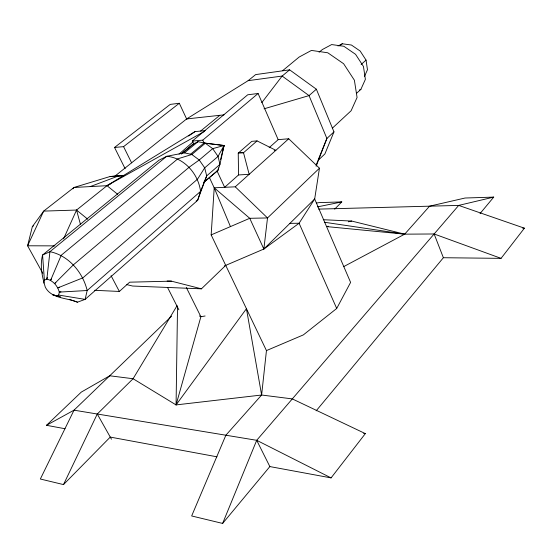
<?xml version="1.0" encoding="UTF-8"?>
<svg xmlns="http://www.w3.org/2000/svg" width="552" height="552" viewBox="0 0 552 552"><rect width="100%" height="100%" fill="white"/><g stroke="black" fill="none" stroke-linecap="round" stroke-linejoin="round"><path stroke-width="0.83" d="M177.53 306.608L176.067 404.906L261.62 395.018L292.305 398.903L365.348 433.61L331.076 477.894L269.852 466.578L256.701 440.303L74.016 410.177L46.492 425.309L65.032 428.731M269.852 466.578L222.628 523.427L191.661 515.961L225.871 435.217L261.62 395.018L266.45 350.589L211.161 234.897L214.21 187.811L209.477 177.703M224.305 265.988L263.856 249.028L267.513 217.943L319.456 168.194L288.724 138.766L278.173 139.656L269.162 147.674M288.724 138.766L235.262 186.817L214.21 187.811L249.739 218.302L263.856 249.028L299.101 223.236L314.674 198.996L319.456 168.194M43.849 283.142L44.388 280.133L42.58 255.017L158.948 160.218L166.745 156.278L184.485 152.856L191.82 154.498L199.244 159.997L204.695 167.849L206.689 175.881L197.623 200.355L85.118 299.377L77.466 302.172C66.813 297.638 51.66 298.88 45.361 287.323C42.214 277.014 39.723 265.678 42.58 255.017L49.935 251.691L166.745 156.278C184.575 157.886 198.389 174.135 200.562 191.371L197.623 200.355L196.16 200.983M58.678 296.3L56.2 296.038L58.705 295.072L59.292 292.098C57.732 286.074 53.068 280.513 46.851 279.112L44.388 280.133M190.557 154.215L204.074 142.968L224.05 145.514L219.951 164.406L217.923 170.416L203.792 182.312L217.923 170.416L218.53 167.925M47.237 277.456L46.851 279.112L49.935 251.691C68.71 255.5 82.848 272.364 87.175 290.511L85.118 299.377L58.705 295.072M220.572 159.625L224.05 145.514L205.323 143.237L198.016 141.671L192.751 144.32L181.166 153.884M124.545 175.343L110.124 176.502L73.968 187.473L43.677 211.105L32.326 226.7L27.6 245.785L42.808 273.295M222.228 152.048L224.05 145.514L212.686 148.647L199.244 159.997L189.129 167.235L73.361 264.863L54.614 283.59L55.835 282.396M316.144 165.338L317.911 160.549M316.137 166.242L326.887 138.476L333.967 131.866L316.365 89.203L289.627 69.835L255.652 74.596L248.131 80.675L186.617 118.942L114.478 176.481M318.228 159.763L326.887 138.476L309.037 95.606L282.148 76.052L248.131 80.675M222.628 523.427L256.701 440.303L458.698 205.406L493.729 197.112L480.047 213.583M333.967 131.866L324.9 153.918L318.49 159.997M364.43 76.542L367.473 69.745L366.052 60.106L360.159 51.026L351.417 45.029L342.261 43.76L338.017 46.009M356.544 93.316L360.898 89.334L365.383 79.343L363.464 66.488L355.557 54.317L343.848 46.271L331.655 44.567L322.327 49.556L319.09 52.267M63.549 238.885L76.549 210.057L106.998 185.686L194.994 131.617L205.206 130.624M176.771 403.346L176.067 404.906L133.073 378.734L109.717 375.781L81.289 392.106L46.492 425.309M171.61 316.158L74.016 410.177L40.344 479.019L63.501 484.587L97.276 414.014L133.073 378.734L177.109 305.622M51.391 278.843L50.598 280.368L61.231 255.252L177.82 158.81L191.82 154.498L205.323 143.237L212.686 148.647L218.047 156.423L219.951 164.406L206.689 175.881L200.562 191.371L87.175 290.511L59.292 292.098L60.948 291.829M266.45 350.589L303.331 334.912L336.706 308.478L350.603 282.389L314.474 198.52M224.05 145.514L218.047 156.423L204.695 167.849L197.485 179.214L82.897 277.842L57.801 287.889L59.361 287.164M72.94 188.846L73.968 187.473L106.998 185.686L111.552 183.326M261.82 102.603L282.148 76.052L289.627 69.835M316.165 410.84L443.38 257.722L501.057 258.357L524.4 228.183L458.698 205.406L318.614 209.111M63.501 484.587L110.262 437.087L216.998 456.814M334.678 209.139L341.791 201.908L318.828 202.632L316.296 203.143M263.856 249.028L314.674 198.996M126.794 284.625L132.597 286.033L201.425 288.827L225.733 265.381M332.325 128.195L351.127 110.731L357.075 97.49L354.391 80.219L343.627 63.735L327.791 52.785L311.438 50.418L299.122 57.063L282.603 70.704M94.613 290.304L119.356 291.449L129.658 282.182L171.417 281.154L201.425 288.827M361.132 64.48L366.052 60.106M274.247 150.441L275.876 150.316L257.06 140.898L243.522 152.725L249.159 174.328L238.547 174.936L224.643 187.314L216.998 170.837M179.041 154.139L193.152 141.781M316.365 89.203L309.037 95.606L264.042 108.813M238.547 174.936L238.243 153.118L251.788 141.346L257.06 140.898M339.749 45.892L342.261 43.76M181.415 153.967L193.648 143.872L192.337 141.064L202.756 140.139L258.094 93.495L278.173 139.656M192.337 141.064L247.724 94.785L258.094 93.495M184.485 152.856L198.016 141.671M200.576 131.072L219.827 115.306M32.326 226.7L33.679 225.637M125.138 168.705L114.54 147.453L123.579 146.646L179.31 103.265L186.617 118.942L224.015 114.85M114.54 147.453L170.251 104.39L179.31 103.265M188.618 136.013L194.994 131.617M204.482 131.383L106.998 185.686L117.721 194.332M343.792 266.568L404.685 234.158L429.566 206.179L465.074 198.016L493.729 197.112M359.435 90.024L360.898 89.334M211.161 234.897L249.739 218.302L267.513 217.943L235.262 186.817M90.217 186.597L118.37 175.991L124.076 175.474M186.617 118.942L188.267 118.473M328.24 226.203L326.563 226.575L404.685 234.158L434.127 233.979L501.057 258.357M348.333 221.794L351.679 221.055L404.685 234.158L324.693 222.283M317.448 206.897L341.791 201.908M205.102 315.985L200.887 316.731L199.382 315.965M238.243 153.118L243.522 152.725L238.837 152.607M110.124 176.502L124.228 175.619M87.754 219.213L76.549 210.057L43.677 211.105L27.6 245.785L54.883 245.875M289.91 223.374L299.101 223.236L336.706 308.478M522.703 228.197L524.4 228.183M54.158 294.761L52.474 294.747L60.644 296.859M167.125 281.009L171.417 281.154M323.265 219.717L351.679 221.055M363.658 433.361L365.348 433.61M69.531 299.439L77.466 302.172M256.701 440.303L331.076 477.894M97.276 414.014L111.456 439.213M111.076 275.71L119.356 291.449M167.58 287.509L178.855 309.81M186.334 287.509L200.887 316.731L176.067 404.906L246.44 308.72L261.62 395.018M123.579 146.646L131.597 162.826M202.756 140.139L204.074 142.968M214.21 187.811L230.439 226.603M434.127 233.979L443.38 257.722M76.549 210.057L80.378 224.119"/></g></svg>
